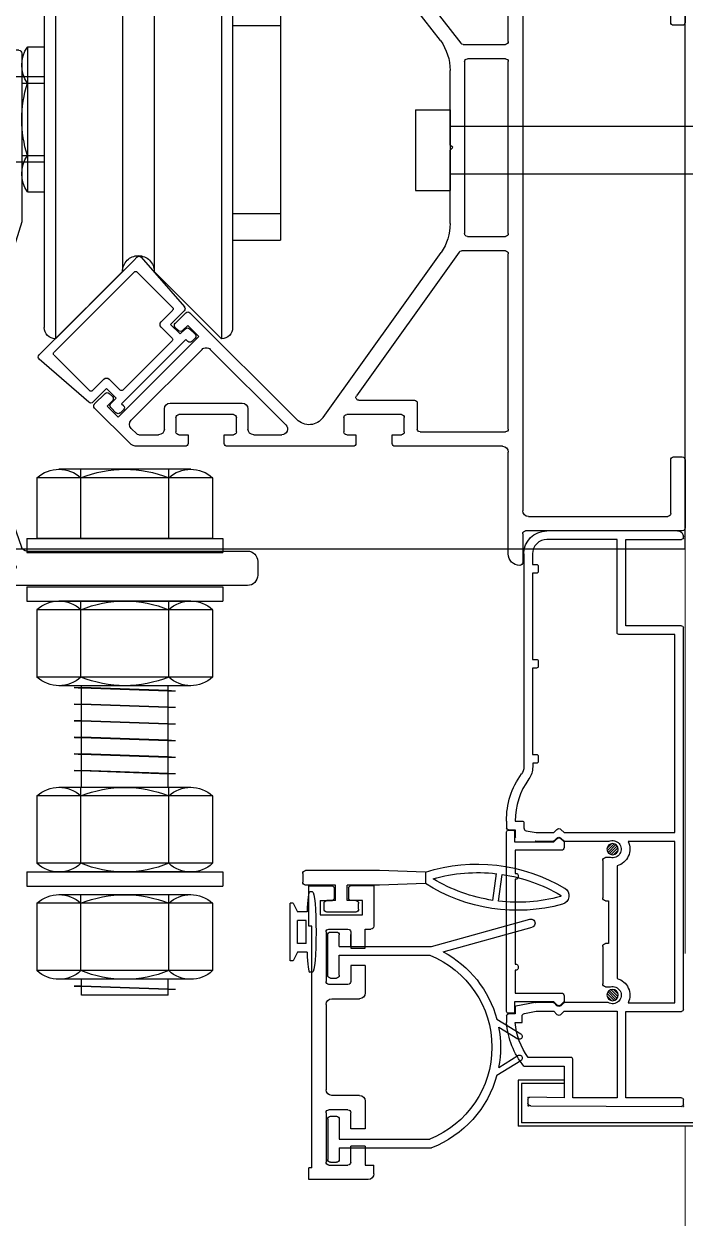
# Model space of a CAD drawing. Header units: millimetres. Extents: x 0 to 420000, y 0 to 297000.
# Drawn here: x 256047.7 to 256162.5, y 27434 to 27641.5 of the extents above; entities that cross this region are included whole.
import ezdxf

# ---------------------------------------------------------------- set-up
doc = ezdxf.new("R2010")
doc.units = ezdxf.units.MM
doc.layers.add('A-ELEV-LIN3', color=8, linetype='Continuous', lineweight=18)
doc.layers.add('A-WAXM-PANL', color=6, linetype='Continuous', lineweight=20)

# ---------------------------------------------------------------- blocks, each defined once
blk = doc.blocks.new('쫄대1')
at = {"color": 7}
for p, q in [((1931719.42, 129194.81), (1931719.42, 129194.31)), ((1931722.92, 129193.85), (1931722.92, 129192.21)), ((1931724.42, 129193.71), (1931728.42, 129193.71)), ((1931724.42, 129193.71), (1931724.42, 129192.21)), ((1931728.42, 129193.71), (1931728.42, 129192.21)), ((1931729.92, 129193.85), (1931729.92, 129192.21)), ((1931733.42, 129194.81), (1931733.42, 129194.31)), ((1931722.92, 129192.21), (1931721.42, 129191.41)), ((1931721.42, 129191.41), (1931721.42, 129190.91)), ((1931724.42, 129192.21), (1931728.42, 129192.21)), ((1931731.42, 129191.41), (1931729.92, 129192.21)), ((1931731.42, 129191.41), (1931731.42, 129190.91)), ((1931721.42, 129190.91), (1931731.42, 129190.91))]:
    blk.add_line(p, q, dxfattribs=at)
blk.add_ellipse((1931726.42, 129194.81), major_axis=(-7, 0), ratio=0.085714, start_param=3.141593, end_param=6.283185, dxfattribs=at)
at = {"color": 7, "extrusion": (0, 0, -1)}
for centre, major_axis, start_param, end_param in [((1931729.06, 129194.32), (9.64, 0.01), 2.261533, 3.134107), ((1931723.77, 129194.32), (-9.64, 0.01), 3.149078, 4.021652)]:
    blk.add_ellipse(centre, major_axis=major_axis, ratio=0.062704, start_param=start_param, end_param=end_param, dxfattribs=at)
blk = doc.blocks.new('rubber bk')
at = {"color": 8}
for p, q in [((1933006.7, 129233.36), (1933008.2, 129233.36)), ((1933008.2, 129231.86), (1933008.2, 129233.36)), ((1933049.2, 129231.86), (1933049.2, 129232.86)), ((1933056.7, 129233.36), (1933049.7, 129233.36)), ((1933056.7, 129233.36), (1933056.7, 129229.26)), ((1933005.7, 129232.36), (1933005.7, 129222.06)), ((1933011.5, 129231.86), (1933008.2, 129231.86)), ((1933011.5, 129231.86), (1933011.5, 129229.36)), ((1933014.5, 129231.86), (1933014.5, 129229.36)), ((1933019.3, 129231.86), (1933014.5, 129231.86)), ((1933020.3, 129230.86), (1933020.3, 129226.06)), ((1933037.1, 129226.06), (1933037.1, 129230.86)), ((1933042.9, 129231.86), (1933038.1, 129231.86)), ((1933042.9, 129231.86), (1933042.9, 129229.36)), ((1933045.9, 129229.36), (1933045.9, 129231.86)), ((1933045.9, 129231.86), (1933049.2, 129231.86)), ((1933051.7, 129224.06), (1933051.7, 129231.36)), ((1933051.7, 129231.36), (1933054.2, 129231.36)), ((1933054.2, 129231.36), (1933054.2, 129229.26)), ((1933008.2, 129225.56), (1933008.2, 129228.86)), ((1933008.7, 129229.36), (1933011.5, 129229.36)), ((1933014.5, 129229.36), (1933017.3, 129229.36)), ((1933017.8, 129228.86), (1933017.8, 129225.56)), ((1933039.6, 129228.86), (1933039.6, 129225.56)), ((1933042.9, 129229.36), (1933040.1, 129229.36)), ((1933048.7, 129229.36), (1933045.9, 129229.36)), ((1933046.25, 129229.36), (1933048.25, 129229.36)), ((1933049.2, 129225.56), (1933049.2, 129228.86)), ((1933056.4, 129228.96), (1933054.5, 129228.96)), ((1933056.4, 129226.46), (1933054.5, 129226.46)), ((1933017.3, 129225.06), (1933008.7, 129225.06)), ((1933036.1, 129225.06), (1933021.3, 129225.06)), ((1933048.7, 129225.06), (1933040.1, 129225.06)), ((1933054.2, 129224.06), (1933054.2, 129226.16)), ((1933056.7, 129222.06), (1933056.7, 129226.16)), ((1933007.7, 129222.56), (1933007.7, 129222.06)), ((1933007.7, 129222.56), (1933049.7, 129222.56)), ((1933049.7, 129222.56), (1933049.7, 129222.06)), ((1933054.2, 129224.06), (1933051.7, 129224.06)), ((1933005.7, 129222.06), (1933007.7, 129222.06)), ((1933049.7, 129222.06), (1933056.7, 129222.06))]:
    blk.add_line(p, q, dxfattribs=at)
for centre, radius, start, end in [((1933006.7, 129232.36), 1, 90, 180), ((1933049.7, 129232.86), 0.5, 90, 180), ((1933019.3, 129230.86), 1, 0, 90), ((1933038.1, 129230.86), 1, 90, 180), ((1933008.7, 129228.86), 0.5, 90, 180), ((1933017.3, 129228.86), 0.5, 0, 90), ((1933040.1, 129228.86), 0.5, 90, 180), ((1933048.7, 129228.86), 0.5, 0, 90), ((1933054.5, 129229.26), 0.3, 180, 270), ((1933056.4, 129229.26), 0.3, 270, 0), ((1933054.5, 129226.16), 0.3, 90, 180), ((1933056.4, 129226.16), 0.3, 0, 90), ((1933008.7, 129225.56), 0.5, 180, 270), ((1933017.3, 129225.56), 0.5, 270, 0), ((1933021.3, 129226.06), 1, 180, 270), ((1933036.1, 129226.06), 1, 270, 0), ((1933040.1, 129225.56), 0.5, 180, 270), ((1933048.7, 129225.56), 0.5, 270, 0)]:
    blk.add_arc(centre, radius, start, end, dxfattribs=at)
blk = doc.blocks.new('side rubber')
at = {"color": 8}
for p, q in [((1933119.27, 129317.92), (1933123.92, 129318.54)), ((1933119.4, 129316.93), (1933124.05, 129317.55)), ((1933122.32, 129305.21), (1933122.07, 129297.21)), ((1933124.32, 129305.21), (1933122.32, 129305.21)), ((1933124.32, 129305.21), (1933124.57, 129297.21)), ((1933122.07, 129297.21), (1933122.07, 129291.61)), ((1933124.57, 129297.21), (1933124.57, 129284.41)), ((1933122.07, 129296.26), (1933122.07, 129292.16)), ((1933117.37, 129293.11), (1933117.37, 129288.11)), ((1933117.87, 129293.61), (1933118.87, 129293.61)), ((1933119.37, 129293.11), (1933119.37, 129291.61)), ((1933119.37, 129291.61), (1933122.07, 129291.61)), ((1933119.37, 129289.61), (1933119.37, 129288.11)), ((1933119.37, 129289.61), (1933122.07, 129289.61)), ((1933122.07, 129289.61), (1933122.07, 129284.41)), ((1933122.07, 129284.96), (1933122.07, 129289.06)), ((1933117.87, 129287.61), (1933118.87, 129287.61)), ((1933124.07, 129283.91), (1933122.57, 129283.91))]:
    blk.add_line(p, q, dxfattribs=at)
for centre, radius, start, end in [((1933120.21, 129328.61), 1.54, 30.4539, 164.775), ((1933147.46, 129321.19), 29.78, 164.775, 212.4292), ((1933147.46, 129321.19), 28.38, 164.775, 186.6051), ((1933120.21, 129328.61), 0.135, 30.4539, 164.775), ((1933095.85, 129314.29), 28.38, 8.6238, 30.4539), ((1933095.9, 129314.18), 29.8, 342.5101, 30.683), ((1933147.46, 129321.19), 28.38, 188.6238, 211.0933), ((1933095.85, 129314.29), 28.38, 344.1356, 6.6051), ((1933117.87, 129293.11), 0.5, 90, 180), ((1933118.87, 129293.11), 0.5, 0, 90), ((1933117.87, 129288.11), 0.5, 180, 270), ((1933118.87, 129288.11), 0.5, 270, 0), ((1933122.57, 129284.41), 0.5, 180, 270), ((1933124.07, 129284.41), 0.5, 270, 0)]:
    blk.add_arc(centre, radius, start, end, dxfattribs=at)
blk = doc.blocks.new('inner rubber')
at = {"color": 8}
for p, q in [((1933125.98, 129310.31), (1933130.26, 129325.73)), ((1933126.91, 129308.26), (1933131.65, 129325.35)), ((1933104.54, 129319.62), (1933107.1, 129323.81)), ((1933105.91, 129319.94), (1933107.96, 129323.28)), ((1933112.91, 129319.94), (1933110.86, 129323.28)), ((1933114.27, 129319.62), (1933111.71, 129323.81)), ((1933091.91, 129292.26), (1933091.91, 129308.26)), ((1933093.41, 129292.26), (1933093.41, 129307.98)), ((1933125.41, 129292.26), (1933125.41, 129307.98)), ((1933126.91, 129292.26), (1933126.91, 129308.26)), ((1933089.41, 129290.76), (1933089.41, 129291.76)), ((1933091.91, 129292.26), (1933089.91, 129292.26)), ((1933096.91, 129292.26), (1933093.41, 129292.26)), ((1933097.41, 129290.76), (1933097.41, 129291.76)), ((1933121.41, 129290.76), (1933121.41, 129291.76)), ((1933121.91, 129292.26), (1933125.41, 129292.26)), ((1933126.91, 129292.26), (1933128.91, 129292.26)), ((1933129.41, 129290.76), (1933129.41, 129291.76)), ((1933096.91, 129290.26), (1933089.91, 129290.26)), ((1933121.91, 129290.26), (1933128.91, 129290.26))]:
    blk.add_line(p, q, dxfattribs=at)
for centre, radius, start, end in [((1933130.96, 129325.54), 0.723, 344.4748, 164.4759), ((1933107.53, 129323.54), 0.5, 328.552, 148.5535), ((1933111.29, 129323.54), 0.5, 31.4465, 211.448), ((1933109.41, 129301.5), 18.76, 79.2477, 100.7523), ((1933109.41, 129301.5), 18.76, 105.0232, 158.878), ((1933109.41, 129301.5), 17.26, 22.0317, 157.9683), ((1933109.41, 129301.5), 18.76, 27.9822, 74.9768), ((1933089.91, 129291.76), 0.5, 90, 180), ((1933089.91, 129290.76), 0.5, 180, 270), ((1933096.91, 129291.76), 0.5, 0, 90), ((1933096.91, 129290.76), 0.5, 270, 0), ((1933121.91, 129291.76), 0.5, 90, 180), ((1933121.91, 129290.76), 0.5, 180, 270), ((1933128.91, 129291.76), 0.5, 0, 90), ((1933128.91, 129290.76), 0.5, 270, 0)]:
    blk.add_arc(centre, radius, start, end, dxfattribs=at)
blk = doc.blocks.new('주행레일2')
at = {"color": 8}
for p, q in [((1944024.06, 140644.05), (1944024.06, 140632.4)), ((1944045.02, 140644.55), (1944024.56, 140644.55)), ((1944045.52, 140642.55), (1944045.52, 140644.05)), ((1944051.82, 140644.05), (1944051.82, 140642.55)), ((1944087.56, 140644.55), (1944052.32, 140644.55)), ((1944088.06, 140642.55), (1944088.06, 140644.05)), ((1944094.36, 140644.05), (1944094.36, 140642.55)), ((1944097.46, 140644.55), (1944094.86, 140644.55)), ((1944026.56, 140615.33), (1944026.56, 140641.55)), ((1944027.06, 140642.05), (1944040.42, 140642.05)), ((1944040.92, 140641.55), (1944040.92, 140637.05)), ((1944043.42, 140639.55), (1944043.42, 140642.05)), ((1944043.92, 140642.55), (1944045.52, 140642.55)), ((1944051.82, 140642.55), (1944053.42, 140642.55)), ((1944053.92, 140642.05), (1944053.92, 140639.55)), ((1944057.87, 140640.9), (1944057.87, 140642.05)), ((1944057.87, 140642.05), (1944067.21, 140642.05)), ((1944067.21, 140642.05), (1944067.21, 140640.9)), ((1944068.66, 140639.1), (1944070.74, 140641.85)), ((1944070.89, 140642.05), (1944070.86, 140642.02)), ((1944070.92, 140642.05), (1944070.89, 140642.05)), ((1944071.14, 140642.05), (1944082.96, 140642.05)), ((1944085.96, 140639.55), (1944085.96, 140642.05)), ((1944086.46, 140642.55), (1944088.06, 140642.55)), ((1944094.36, 140642.55), (1944095.96, 140642.55)), ((1944096.46, 140642.05), (1944096.46, 140639.55)), ((1944098.46, 140638.15), (1944098.46, 140643.55)), ((1944058.04, 140640.9), (1944057.87, 140640.9)), ((1944059.04, 140639.9), (1944058.04, 140640.9)), ((1944058.04, 140638.9), (1944059.04, 140639.9)), ((1944067.04, 140640.9), (1944066.04, 140639.9)), ((1944066.04, 140639.9), (1944067.04, 140638.9)), ((1944067.21, 140640.9), (1944067.04, 140640.9)), ((1944083.96, 140641.05), (1944083.96, 140638.15)), ((1944038.33, 140615.51), (1944056.44, 140638.9)), ((1944053.42, 140639.05), (1944043.92, 140639.05)), ((1944056.44, 140638.9), (1944058.04, 140638.9)), ((1944067.04, 140638.9), (1944068.26, 140638.9)), ((1944095.96, 140639.05), (1944086.46, 140639.05)), ((1944050.84, 140635.75), (1944034.79, 140615.02)), ((1944041.42, 140636.55), (1944050.44, 140636.55)), ((1944084.87, 140637.16), (1944091.21, 140636.55)), ((1944091.21, 140636.55), (1944097.56, 140637.16)), ((1943995.86, 140631.4), (1943995.86, 140618.65)), ((1944023.56, 140631.9), (1943996.36, 140631.9)), ((1943998.86, 140629.4), (1944023.56, 140629.4)), ((1943998.36, 140618.65), (1943998.36, 140628.9)), ((1944024.06, 140628.9), (1944024.06, 140533.8)), ((1943996.36, 140618.15), (1943997.86, 140618.15)), ((1944034.4, 140614.83), (1944027.06, 140614.83)), ((1944026.56, 140581.95), (1944026.56, 140611.83)), ((1944027.06, 140612.33), (1944033.66, 140612.33)), ((1944034.16, 140611.83), (1944034.16, 140581.95)), ((1944036.66, 140597.34), (1944036.66, 140610.28)), ((1944036.21, 140596.89), (1944036.66, 140597.34)), ((1944036.66, 140596.44), (1944036.21, 140596.89)), ((1944036.66, 140583.7), (1944036.66, 140596.44)), ((1944033.66, 140581.45), (1944027.06, 140581.45)), ((1944026.56, 140548), (1944026.56, 140578.45)), ((1944027.06, 140578.95), (1944034.66, 140578.95)), ((1944035.07, 140578.74), (1944052.93, 140553.79)), ((1944058.71, 140550), (1944038.2, 140578.67)), ((1944081.85, 140568.2), (1944063.27, 140549.63)), ((1944084.39, 140566.36), (1944082.55, 140568.2)), ((1944080.29, 140564.1), (1944082.2, 140566.01)), ((1944082.2, 140566.01), (1944083.12, 140565.09)), ((1944083.83, 140565.09), (1944084.39, 140565.65)), ((1944094.31, 140550.08), (1944080.29, 140564.1)), ((1944065.18, 140548.71), (1944078.31, 140561.84)), ((1944079.73, 140561.84), (1944092.04, 140549.52)), ((1944042.37, 140552.5), (1944042.37, 140548)), ((1944052.52, 140553), (1944042.87, 140553)), ((1944085.27, 140552.5), (1944072.77, 140552.5)), ((1944095.86, 140554.19), (1944095.3, 140553.62)), ((1944095.3, 140552.91), (1944096.22, 140551.99)), ((1944098.41, 140552.35), (1944096.57, 140554.19)), ((1944045.12, 140550.5), (1944054.62, 140550.5)), ((1944071.77, 140551.5), (1944071.77, 140548)), ((1944074.27, 140550.5), (1944083.77, 140550.5)), ((1944086.27, 140548), (1944086.27, 140551.5)), ((1944092.29, 140545.53), (1944098.41, 140551.64)), ((1944096.22, 140551.99), (1944094.31, 140550.08)), ((1944044.62, 140547.5), (1944044.62, 140550)), ((1944055.12, 140550), (1944055.12, 140547.5)), ((1944073.77, 140547.5), (1944073.77, 140550)), ((1944084.27, 140550), (1944084.27, 140547.5)), ((1944041.87, 140547.5), (1944027.06, 140547.5)), ((1944046.72, 140547), (1944045.12, 140547)), ((1944046.72, 140545.5), (1944046.72, 140547)), ((1944054.62, 140547), (1944053.02, 140547)), ((1944053.02, 140547), (1944053.02, 140545.5)), ((1944070.77, 140547), (1944065.89, 140547)), ((1944075.87, 140547), (1944074.27, 140547)), ((1944075.87, 140545.5), (1944075.87, 140547)), ((1944083.77, 140547), (1944082.17, 140547)), ((1944082.17, 140547), (1944082.17, 140545.5)), ((1944090.73, 140547), (1944087.27, 140547)), ((1944092.04, 140548.1), (1944091.08, 140547.14)), ((1944027.56, 140545), (1944046.22, 140545)), ((1944053.52, 140545), (1944075.37, 140545)), ((1944082.67, 140545), (1944091.02, 140545)), ((1943995.86, 140542.65), (1943995.86, 140530.8)), ((1943997.86, 140543.15), (1943996.36, 140543.15)), ((1943998.36, 140533.3), (1943998.36, 140542.65)), ((1944026.56, 140526.3), (1944026.56, 140544)), ((1944023.06, 140532.8), (1943998.86, 140532.8)), ((1943996.36, 140530.3), (1944023.56, 140530.3)), ((1944024.06, 140529.8), (1944024.06, 140524.8))]:
    blk.add_line(p, q, dxfattribs=at)
for centre, radius, start, end in [((1944024.56, 140644.05), 0.5, 90, 180), ((1944045.02, 140644.05), 0.5, 0, 90), ((1944052.32, 140644.05), 0.5, 90, 180), ((1944087.56, 140644.05), 0.5, 0, 90), ((1944094.86, 140644.05), 0.5, 90, 180), ((1944097.46, 140643.55), 1, 0, 90), ((1944027.06, 140641.55), 0.5, 90, 180), ((1944040.42, 140641.55), 0.5, 0, 90), ((1944043.92, 140642.05), 0.5, 90, 180), ((1944053.42, 140642.05), 0.5, 0, 90), ((1944071.14, 140641.55), 0.5, 90, 142.9575), ((1944082.96, 140641.05), 1, 0, 90), ((1944086.46, 140642.05), 0.5, 90, 180), ((1944095.96, 140642.05), 0.5, 0, 90), ((1944043.92, 140639.55), 0.5, 180, 270), ((1944053.42, 140639.55), 0.5, 270, 0), ((1944086.46, 140639.55), 0.5, 180, 270), ((1944095.96, 140639.55), 0.5, 270, 0), ((1944068.26, 140639.4), 0.5, 270, 322.9575), ((1944084.96, 140638.15), 1, 180, 264.5597), ((1944097.46, 140638.15), 1, 275.4403, 360), ((1944041.42, 140637.05), 0.5, 180, 270), ((1944050.44, 140636.05), 0.5, 322.2543, 90), ((1943996.36, 140631.4), 0.5, 90, 180), ((1944023.56, 140632.4), 0.5, 270, 0), ((1943998.86, 140628.9), 0.5, 90, 180), ((1944023.56, 140628.9), 0.5, 0, 90), ((1943996.36, 140618.65), 0.5, 180, 270), ((1943997.86, 140618.65), 0.5, 270, 0), ((1944027.06, 140615.33), 0.5, 180, 270), ((1944034.4, 140615.33), 0.5, 270, 322.2543), ((1944045.66, 140610.28), 9, 144.5197, 180), ((1944027.06, 140611.83), 0.5, 90, 180), ((1944033.66, 140611.83), 0.5, 0, 90), ((1944045.66, 140583.7), 9, 180, 214.0012), ((1944027.06, 140581.95), 0.5, 180, 270), ((1944033.66, 140581.95), 0.5, 270, 0), ((1944027.06, 140578.45), 0.5, 90, 180), ((1944034.66, 140578.45), 0.5, 35.5876, 90), ((1944082.2, 140567.85), 0.5, 45, 135.0005), ((1944083.47, 140565.44), 0.5, 225, 315), ((1944084.04, 140566.01), 0.5, 315, 45), ((1944079.02, 140561.13), 1, 45, 135.0005), ((1944042.87, 140552.5), 0.5, 90, 180), ((1944052.52, 140553.5), 0.5, 270, 35.5876), ((1944072.77, 140551.5), 1, 90, 180), ((1944085.27, 140551.5), 1, 0, 90), ((1944095.65, 140553.27), 0.5, 135, 225), ((1944096.22, 140553.83), 0.5, 45, 135), ((1944098.05, 140551.99), 0.5, 315, 45), ((1944045.12, 140550), 0.5, 90, 180), ((1944054.62, 140550), 0.5, 0, 90), ((1944074.27, 140550), 0.5, 90, 180), ((1944083.77, 140550), 0.5, 0, 90), ((1944061.15, 140551.75), 3, 215.5876, 315.0005), ((1944065.89, 140548), 1, 135.0005, 270), ((1944091.34, 140548.81), 1, 315, 45), ((1944027.06, 140548), 0.5, 180, 270), ((1944041.87, 140548), 0.5, 270, 0), ((1944045.12, 140547.5), 0.5, 180, 270), ((1944054.62, 140547.5), 0.5, 270, 0), ((1944070.77, 140548), 1, 270, 0), ((1944074.27, 140547.5), 0.5, 180, 270), ((1944083.77, 140547.5), 0.5, 270, 0), ((1944087.27, 140548), 1, 180, 270), ((1944090.73, 140547.5), 0.5, 270, 315), ((1944027.56, 140544), 1, 90, 180), ((1944046.22, 140545.5), 0.5, 270, 0), ((1944053.52, 140545.5), 0.5, 180, 270), ((1944075.37, 140545.5), 0.5, 270, 0), ((1944082.67, 140545.5), 0.5, 180, 270), ((1944091.02, 140546.8), 1.8, 270, 315), ((1943996.36, 140542.65), 0.5, 90, 180), ((1943997.86, 140542.65), 0.5, 0, 90), ((1944023.06, 140533.8), 1, 270, 0), ((1943998.86, 140533.3), 0.5, 180, 270), ((1943996.36, 140530.8), 0.5, 180, 270), ((1944023.56, 140529.8), 0.5, 0, 90), ((1944024.56, 140526.3), 2, 270, 0), ((1944024.56, 140524.8), 0.5, 180, 270)]:
    blk.add_arc(centre, radius, start, end, dxfattribs=at)
blk = doc.blocks.new('스크류볼트')
at = {"color": 8}
for p, q in [((1934346.89, 124704.52), (1934346.89, 124690.52)), ((1934352.89, 124704.52), (1934346.89, 124704.52)), ((1934352.89, 124704.52), (1934352.89, 124690.52)), ((1934191.59, 124701.67), (1934346.89, 124701.67)), ((1934191.59, 124693.37), (1934346.89, 124693.37)), ((1934352.89, 124690.52), (1934346.89, 124690.52))]:
    blk.add_line(p, q, dxfattribs=at)
blk = doc.blocks.new('압착가이드')
at = {"color": 8}
for p, q in [((1934393.1, 124678.29), (1934385.6, 124669.66)), ((1934394.39, 124677.75), (1934393.83, 124678.31)), ((1934410.81, 124661.33), (1934394.39, 124677.75)), ((1934393.79, 124675.73), (1934387.63, 124669.56)), ((1934408.23, 124661.79), (1934394.29, 124675.73)), ((1934385.63, 124668.98), (1934387.98, 124666.63)), ((1934387.63, 124669.07), (1934389.63, 124667.07)), ((1934384.68, 124665.88), (1934383.74, 124664.93)), ((1934386.31, 124664.96), (1934385.39, 124665.88)), ((1934387.98, 124666.63), (1934386.31, 124664.96)), ((1934389.63, 124666.15), (1934387.72, 124664.25)), ((1934383.74, 124664.22), (1934384.3, 124663.66)), ((1934385.01, 124663.66), (1934385.36, 124664)), ((1934385.36, 124664), (1934396.51, 124652.85)), ((1934387.72, 124663.76), (1934396.26, 124655.22)), ((1934402.07, 124655.13), (1934408.23, 124661.29)), ((1934402.17, 124653.1), (1934410.79, 124660.6)), ((1934396.75, 124655.22), (1934398.66, 124657.12)), ((1934399.57, 124657.12), (1934401.57, 124655.13)), ((1934397.46, 124653.81), (1934399.11, 124655.46)), ((1934399.11, 124655.46), (1934401.47, 124653.11)), ((1934396.51, 124652.85), (1934396.16, 124652.51)), ((1934398.38, 124652.89), (1934397.46, 124653.81)), ((1934396.16, 124651.8), (1934396.72, 124651.23)), ((1934397.43, 124651.23), (1934398.38, 124652.18))]:
    blk.add_line(p, q, dxfattribs=at)
for centre, radius, start, end in [((1934393.48, 124677.96), 0.5, 45, 139.0139), ((1934394.04, 124675.48), 0.35, 45, 135), ((1934385.98, 124669.33), 0.5, 139.0139, 225), ((1934387.88, 124669.32), 0.35, 135, 225), ((1934385.04, 124665.52), 0.5, 45, 135), ((1934389.17, 124666.61), 0.65, 315, 45), ((1934384.09, 124664.58), 0.5, 135, 225), ((1934384.66, 124664.01), 0.5, 225, 315), ((1934387.97, 124664), 0.35, 135, 225), ((1934407.99, 124661.54), 0.35, 315, 45), ((1934410.46, 124660.97), 0.5, 310.9861, 45.007), ((1934399.11, 124656.66), 0.65, 45, 135), ((1934396.51, 124655.47), 0.35, 225, 315), ((1934401.82, 124655.37), 0.35, 225, 315), ((1934398.03, 124652.53), 0.5, 315, 45), ((1934401.82, 124653.46), 0.5, 225, 313.7704), ((1934396.51, 124652.15), 0.5, 135, 225), ((1934397.08, 124651.59), 0.5, 225, 315)]:
    blk.add_arc(centre, radius, start, end, dxfattribs=at)
blk = doc.blocks.new('상부로라대측면')
at = {"color": 8}
for p, q in [((1934053.13, 124733.65), (1934053.13, 124661.31)), ((1934055.05, 124735.58), (1934055.05, 124659.38)), ((1934066.73, 124723.91), (1934055.05, 124735.58)), ((1934072.23, 124723.91), (1934083.9, 124735.58)), ((1934083.9, 124735.58), (1934083.9, 124659.38)), ((1934085.83, 124733.65), (1934085.83, 124661.31)), ((1934066.73, 124723.91), (1934066.73, 124671.06)), ((1934072.23, 124723.91), (1934072.23, 124671.06)), ((1934044.83, 124718.48), (1934044.83, 124676.48)), ((1934053.13, 124718.48), (1934044.83, 124718.48)), ((1934053.13, 124713.83), (1934044.83, 124713.83)), ((1934088.73, 124710.07), (1934085.83, 124710.07)), ((1934088.73, 124710.07), (1934088.73, 124684.89)), ((1934094.23, 124697.48), (1934095.73, 124709.28)), ((1934095.73, 124709.28), (1934098.73, 124709.28)), ((1934097.23, 124697.48), (1934098.73, 124709.28)), ((1934098.73, 124709.28), (1934098.73, 124697.48)), ((1934099.73, 124710.07), (1934099.73, 124684.89)), ((1934108.18, 124710.07), (1934099.73, 124710.07)), ((1934108.18, 124710.07), (1934108.18, 124684.89)), ((1934089.73, 124706.92), (1934089.73, 124688.04)), ((1934089.73, 124706.92), (1934089.73, 124688.04)), ((1934098.73, 124706.92), (1934098.73, 124688.04)), ((1934109.18, 124706.92), (1934109.18, 124688.04)), ((1934085.83, 124704.88), (1934107.83, 124704.88)), ((1934089.73, 124704.88), (1934095.73, 124704.88)), ((1934107.83, 124690.08), (1934107.83, 124704.88)), ((1934089.73, 124703.77), (1934085.83, 124703.77)), ((1934109.18, 124703.77), (1934098.73, 124703.77)), ((1934100.23, 124697.48), (1934094.23, 124697.48)), ((1934097.23, 124697.48), (1934095.73, 124685.68)), ((1934100.23, 124697.48), (1934098.73, 124685.68)), ((1934089.73, 124691.19), (1934085.83, 124691.19)), ((1934085.83, 124690.08), (1934107.83, 124690.08)), ((1934089.73, 124690.08), (1934095.73, 124690.08)), ((1934109.18, 124691.19), (1934098.73, 124691.19)), ((1934088.73, 124684.89), (1934085.83, 124684.89)), ((1934095.73, 124685.68), (1934098.73, 124685.68)), ((1934108.18, 124684.89), (1934099.73, 124684.89)), ((1934053.13, 124681.13), (1934044.83, 124681.13)), ((1934053.13, 124676.48), (1934044.83, 124676.48)), ((1934066.73, 124671.06), (1934055.05, 124659.38)), ((1934072.23, 124671.06), (1934083.9, 124659.38))]:
    blk.add_line(p, q, dxfattribs=at)
for centre, radius, start, end in [((1934055.05, 124733.65), 1.93, 90, 180), ((1934083.9, 124733.65), 1.93, 360, 90), ((1934069.48, 124723.91), 2.75, 179.9993, 270), ((1934069.48, 124723.91), 2.75, 270, 0.0007), ((1934084.28, 124706.92), 5.45, 324.7387, 35.2613), ((1934104.18, 124706.92), 5.45, 144.7387, 215.2613), ((1934103.73, 124706.92), 5.45, 324.7387, 35.2613), ((1934069.43, 124697.48), 20.3, 341.942, 18.058), ((1934119.03, 124697.48), 20.3, 161.942, 198.058), ((1934088.88, 124697.48), 20.3, 341.942, 18.058), ((1934084.28, 124688.04), 5.45, 324.7387, 35.2613), ((1934104.18, 124688.04), 5.45, 144.7387, 215.2613), ((1934103.73, 124688.04), 5.45, 324.7387, 35.2613), ((1934069.48, 124671.06), 2.75, 90, 180.0007), ((1934069.48, 124671.06), 2.75, 359.9993, 90), ((1934055.05, 124661.31), 1.93, 180, 270), ((1934083.9, 124661.31), 1.93, 270, 0)]:
    blk.add_arc(centre, radius, start, end, dxfattribs=at)
blk = doc.blocks.new('고정볼트')
at = {"color": 8}
for p, q in [((1934022.48, 124738.28), (1934045.35, 124738.28)), ((1934026.29, 124726.28), (1934026.29, 124738.28)), ((1934041.54, 124726.28), (1934041.54, 124738.28)), ((1934018.66, 124726.28), (1934018.66, 124736.78)), ((1934018.66, 124736.78), (1934049.16, 124736.78)), ((1934049.16, 124726.28), (1934049.16, 124736.78)), ((1934050.91, 124726.28), (1934016.91, 124726.28)), ((1934016.91, 124726.28), (1934016.91, 124723.83)), ((1934018.66, 124726.28), (1934049.16, 124726.28)), ((1934050.91, 124726.28), (1934050.91, 124723.83)), ((1934050.91, 124723.83), (1934016.91, 124723.83)), ((1934050.91, 124717.83), (1934016.91, 124717.83)), ((1934016.91, 124717.83), (1934016.91, 124715.38)), ((1934050.91, 124717.83), (1934050.91, 124715.38)), ((1934050.91, 124715.38), (1934016.91, 124715.38)), ((1934022.48, 124715.38), (1934045.35, 124715.38)), ((1934026.29, 124702.18), (1934026.29, 124715.38)), ((1934041.54, 124702.18), (1934041.54, 124715.38)), ((1934018.66, 124702.18), (1934018.66, 124713.88)), ((1934018.66, 124713.88), (1934049.16, 124713.88)), ((1934049.16, 124702.18), (1934049.16, 124713.88)), ((1934018.66, 124702.18), (1934049.16, 124702.18)), ((1934022.48, 124700.68), (1934045.35, 124700.68)), ((1934026.41, 124683.01), (1934026.41, 124700.68)), ((1934041.41, 124683.01), (1934041.41, 124700.68)), ((1934025.11, 124699.75), (1934026.41, 124699.79)), ((1934025.11, 124699.75), (1934026.41, 124699.74)), ((1934025.17, 124699.75), (1934026.41, 124699.83)), ((1934026.41, 124699.83), (1934041.41, 124700.36)), ((1934026.41, 124699.79), (1934041.41, 124700.31)), ((1934026.41, 124699.74), (1934041.41, 124700.26)), ((1934042.71, 124700.35), (1934041.41, 124700.36)), ((1934041.41, 124700.31), (1934042.71, 124700.35)), ((1934042.66, 124700.35), (1934041.41, 124700.26)), ((1934025.11, 124696.86), (1934026.41, 124696.9)), ((1934025.11, 124696.86), (1934026.41, 124696.86)), ((1934025.17, 124696.87), (1934026.41, 124696.95)), ((1934026.41, 124696.95), (1934041.41, 124697.48)), ((1934026.41, 124696.9), (1934041.41, 124697.43)), ((1934026.41, 124696.86), (1934041.41, 124697.38)), ((1934042.71, 124697.47), (1934041.41, 124697.48)), ((1934041.41, 124697.43), (1934042.71, 124697.47)), ((1934042.66, 124697.47), (1934041.41, 124697.38)), ((1934026.41, 124694.07), (1934041.41, 124694.59)), ((1934026.41, 124694.02), (1934041.41, 124694.55)), ((1934026.41, 124693.98), (1934041.41, 124694.5)), ((1934041.41, 124694.55), (1934042.71, 124694.59)), ((1934042.71, 124694.59), (1934041.41, 124694.59)), ((1934042.66, 124694.58), (1934041.41, 124694.5)), ((1934025.11, 124693.98), (1934026.41, 124694.02)), ((1934025.11, 124693.98), (1934026.41, 124693.98)), ((1934025.17, 124693.99), (1934026.41, 124694.07)), ((1934025.11, 124691.1), (1934026.41, 124691.14)), ((1934025.11, 124691.1), (1934026.41, 124691.09)), ((1934025.17, 124691.1), (1934026.41, 124691.19)), ((1934026.41, 124691.19), (1934041.41, 124691.71)), ((1934026.41, 124691.14), (1934041.41, 124691.67)), ((1934026.41, 124691.09), (1934041.41, 124691.62)), ((1934041.41, 124691.67), (1934042.71, 124691.71)), ((1934042.71, 124691.71), (1934041.41, 124691.71)), ((1934042.66, 124691.7), (1934041.41, 124691.62)), ((1934025.11, 124688.22), (1934026.41, 124688.26)), ((1934025.11, 124688.22), (1934026.41, 124688.21)), ((1934025.17, 124688.22), (1934026.41, 124688.31)), ((1934026.41, 124688.31), (1934041.41, 124688.83)), ((1934026.41, 124688.26), (1934041.41, 124688.78)), ((1934026.41, 124688.21), (1934041.41, 124688.74)), ((1934042.71, 124688.82), (1934041.41, 124688.83)), ((1934041.41, 124688.78), (1934042.71, 124688.82)), ((1934042.66, 124688.82), (1934041.41, 124688.74)), ((1934026.41, 124685.42), (1934041.41, 124685.95)), ((1934042.71, 124685.94), (1934041.41, 124685.95)), ((1934041.41, 124685.9), (1934042.71, 124685.94)), ((1934042.66, 124685.94), (1934041.41, 124685.86)), ((1934025.11, 124685.34), (1934026.41, 124685.38)), ((1934025.11, 124685.34), (1934026.41, 124685.33)), ((1934025.17, 124685.34), (1934026.41, 124685.42)), ((1934026.41, 124685.38), (1934041.41, 124685.9)), ((1934026.41, 124685.33), (1934041.41, 124685.86)), ((1934022.48, 124683.01), (1934045.35, 124683.01)), ((1934026.29, 124669.81), (1934026.29, 124683.01)), ((1934041.54, 124669.81), (1934041.54, 124683.01)), ((1934018.66, 124669.81), (1934018.66, 124681.51)), ((1934018.66, 124681.51), (1934049.16, 124681.51)), ((1934049.16, 124669.81), (1934049.16, 124681.51)), ((1934018.66, 124669.81), (1934049.16, 124669.81)), ((1934050.91, 124668.31), (1934016.91, 124668.31)), ((1934016.91, 124668.31), (1934016.91, 124665.86)), ((1934022.48, 124668.31), (1934045.35, 124668.31)), ((1934050.91, 124668.31), (1934050.91, 124665.86)), ((1934050.91, 124665.86), (1934016.91, 124665.86)), ((1934022.48, 124664.36), (1934045.35, 124664.36)), ((1934026.29, 124651.16), (1934026.29, 124664.36)), ((1934041.54, 124651.16), (1934041.54, 124664.36)), ((1934018.66, 124651.16), (1934018.66, 124662.86)), ((1934018.66, 124662.86), (1934049.16, 124662.86)), ((1934049.16, 124651.16), (1934049.16, 124662.86)), ((1934018.66, 124651.16), (1934049.16, 124651.16)), ((1934022.48, 124649.66), (1934045.35, 124649.66)), ((1934026.41, 124646.88), (1934026.41, 124649.66)), ((1934041.41, 124646.88), (1934041.41, 124649.66)), ((1934025.11, 124647.88), (1934026.41, 124647.92)), ((1934025.11, 124647.88), (1934026.41, 124647.87)), ((1934025.17, 124647.88), (1934026.41, 124647.96)), ((1934026.41, 124647.96), (1934041.41, 124648.49)), ((1934026.41, 124647.92), (1934041.41, 124648.44)), ((1934026.41, 124647.87), (1934041.41, 124648.4)), ((1934026.41, 124646.88), (1934041.41, 124646.88)), ((1934042.71, 124648.48), (1934041.41, 124648.49)), ((1934041.41, 124648.44), (1934042.71, 124648.48)), ((1934042.66, 124648.48), (1934041.41, 124648.4))]:
    blk.add_line(p, q, dxfattribs=at)
for centre, radius, start, end in [((1934022.48, 124732.69), 5.6, 47.0464, 132.9536), ((1934033.91, 124718.15), 20.13, 67.7416, 112.2584), ((1934045.35, 124732.69), 5.6, 47.0464, 132.9536), ((1934022.48, 124709.79), 5.6, 47.0464, 132.9536), ((1934033.91, 124695.25), 20.13, 67.7416, 112.2584), ((1934045.35, 124709.79), 5.6, 47.0464, 132.9536), ((1934022.48, 124706.28), 5.6, 227.0464, 312.9536), ((1934033.91, 124720.81), 20.13, 247.7416, 292.2584), ((1934045.35, 124706.28), 5.6, 227.0464, 312.9536), ((1934022.48, 124677.42), 5.6, 47.0464, 132.9536), ((1934033.91, 124662.88), 20.13, 67.7416, 112.2584), ((1934045.35, 124677.42), 5.6, 47.0464, 132.9536), ((1934022.48, 124673.91), 5.6, 227.0464, 312.9536), ((1934033.91, 124688.45), 20.13, 247.7416, 292.2584), ((1934045.35, 124673.91), 5.6, 227.0464, 312.9536), ((1934022.48, 124658.77), 5.6, 47.0464, 132.9536), ((1934033.91, 124644.23), 20.13, 67.7416, 112.2584), ((1934045.35, 124658.77), 5.6, 47.0464, 132.9536), ((1934022.48, 124655.26), 5.6, 227.0464, 312.9536), ((1934033.91, 124669.8), 20.13, 247.7416, 292.2584), ((1934045.35, 124655.26), 5.6, 227.0464, 312.9536)]:
    blk.add_arc(centre, radius, start, end, dxfattribs=at)
blk = doc.blocks.new('주레일1')
at = {"color": 8}
for p, q in [((1944110.79, 140613.28), (1944110.79, 140583.93)), ((1944111.29, 140613.71), (1944116.29, 140613.71)), ((1944116.79, 140602.21), (1944116.79, 140613.21)), ((1944116.29, 140601.71), (1944116.79, 140602.21)), ((1944116.79, 140601.2), (1944116.29, 140601.71)), ((1944116.79, 140589.91), (1944116.79, 140601.71)), ((1944116.79, 140583.93), (1944116.79, 140601.2)), ((1944110.79, 140583.93), (1944117.8, 140561.48)), ((1944127.8, 140561.97), (1944116.85, 140583.7)), ((1944117.85, 140561.18), (1944117.85, 140547.57)), ((1944127.85, 140557.81), (1944127.85, 140561.76)), ((1944123.85, 140548.31), (1944123.85, 140560.31)), ((1944123.85, 140560.31), (1944125.85, 140560.31)), ((1944125.85, 140560.31), (1944125.85, 140557.81)), ((1944126.35, 140557.31), (1944127.35, 140557.31)), ((1944125.85, 140550.81), (1944125.85, 140548.31)), ((1944127.35, 140551.31), (1944126.35, 140551.31)), ((1944127.85, 140522.51), (1944127.85, 140550.81)), ((1944125.85, 140548.31), (1944123.85, 140548.31)), ((1944117.79, 140547.24), (1944110.84, 140527.37)), ((1944111.82, 140524.11), (1944118.73, 140543.86)), ((1944125.85, 140542.65), (1944125.85, 140523.91)), ((1944109.9, 140526.71), (1944071.62, 140526.71)), ((1944069.82, 140524.91), (1944069.82, 140522.51)), ((1944125.35, 140523.41), (1944112.28, 140523.41)), ((1944071.62, 140520.71), (1944126.05, 140520.71))]:
    blk.add_line(p, q, dxfattribs=at)
for centre, radius, start, end in [((1944111.29, 140613.21), 0.5, 90, 180), ((1944116.29, 140613.21), 0.5, 0, 90), ((1944117.29, 140583.93), 0.5, 180, 206.743), ((1944116.85, 140561.18), 1, 360, 17.3433), ((1944127.4, 140561.76), 0.45, 360, 26.743), ((1944126.35, 140557.81), 0.5, 180, 270), ((1944127.35, 140557.81), 0.5, 270, 0), ((1944126.35, 140550.81), 0.5, 90, 180), ((1944127.35, 140550.81), 0.5, 0, 90), ((1944116.85, 140547.57), 1, 340.7173, 0), ((1944122.19, 140542.65), 3.66, 0, 160.7173), ((1944071.62, 140524.91), 1.8, 90, 180), ((1944109.9, 140527.71), 1, 270, 340.7173), ((1944112.28, 140523.91), 0.5, 155.8351, 270), ((1944125.35, 140523.91), 0.5, 270, 0), ((1944071.62, 140522.51), 1.8, 180, 270), ((1944126.05, 140522.51), 1.8, 270, 0)]:
    blk.add_arc(centre, radius, start, end, dxfattribs=at)
blk = doc.blocks.new('레일마감')
at = {"color": 5}
for q in [(1934054.94, 124836.93), (1934256.93, 124626.93)]:
    blk.add_line((1934054.94, 124626.93), q, dxfattribs=at)
blk = doc.blocks.new('방열도어-양개')
at = {"color": 6}
for p, q in [((-13.04, 3102.25), (-13.04, 3102.45)), ((-12.04, 3103.45), (10.66, 3103.45)), ((-3.04, 3101.95), (-12.74, 3101.95)), ((-3.04, 3086.95), (-3.04, 3101.95)), ((14.66, 3099.45), (14.66, 3062.4)), ((-13.04, 3020.26), (-13.04, 3086.65)), ((-12.74, 3086.95), (-3.04, 3086.95)), ((17.66, 3053.01), (17.66, 3051.81)), ((16.16, 3051.51), (16.16, 3050.34)), ((17.36, 3051.51), (16.16, 3051.51)), ((-1.68, 3048.4), (-0.49, 3047.2)), ((-1.53, 3048.7), (-0.18, 3047.35)), ((-1.31, 3048.93), (0.04, 3047.57)), ((-1.01, 3049.07), (0.19, 3047.88)), ((-0.58, 3049.09), (0.21, 3048.3)), ((7.58, 3049.51), (-0.13, 3049.51)), ((8.21, 3050.06), (7.72, 3049.57)), ((9.42, 3049.57), (8.92, 3050.06)), ((12.61, 3049.51), (9.56, 3049.51)), ((-1.7, 3047.97), (-0.91, 3047.18)), ((-0.38, 3046.68), (0.46, 3046.68)), ((0.96, 3046.18), (0.96, 3039.68)), ((-0.04, 3039.18), (-0.04, 3031.74)), ((0.46, 3039.18), (-0.04, 3039.18)), ((-0.04, 3039.18), (-0.04, 3031.74)), ((-0.04, 3031.74), (0.46, 3031.74)), ((0.96, 3031.24), (0.96, 3024.74)), ((-1.7, 3022.95), (-0.91, 3023.74)), ((-1.68, 3022.52), (-0.49, 3023.72)), ((-1.53, 3022.22), (-0.18, 3023.57)), ((0.46, 3024.24), (-0.38, 3024.24)), ((-1.31, 3021.99), (0.04, 3023.35)), ((-1.01, 3021.85), (0.19, 3023.04)), ((-0.58, 3021.83), (0.21, 3022.62)), ((0.03, 3021.5), (7.58, 3021.5)), ((7.72, 3021.44), (8.21, 3020.94)), ((8.92, 3020.94), (9.42, 3021.44)), ((9.56, 3021.5), (12.61, 3021.5)), ((12.7, 3021.48), (16.04, 3020.85)), ((-3.04, 3019.96), (-12.74, 3019.96)), ((-3.04, 3004.95), (-3.04, 3019.96)), ((16.16, 3020.67), (16.16, 3019.5)), ((16.16, 3019.5), (17.36, 3019.5)), ((17.66, 3019.2), (17.66, 3018)), ((14.66, 3010.45), (7.66, 3010.45)), ((7.66, 3010.45), (7.66, 3004.95)), ((7.66, 3008), (7.66, 3007.4)), ((7.66, 3008), (15.66, 3008)), ((7.66, 3007.4), (15.06, 3007.4)), ((15.06, 3007.4), (15.06, 3000.6)), ((15.66, 3008), (15.66, 3000)), ((-12.74, 3004.95), (-3.04, 3004.95)), ((7.66, 3004.95), (13.65, 3005.02)), ((13.95, 3005.03), (13.88, 3005.02)), ((13.95, 3005.03), (13.95, 3004.95)), ((-13.04, 3003.75), (-13.04, 3004.65)), ((-13.04, 3003.55), (-13.04, 3003.45)), ((-12.94, 3003.45), (-13.04, 3003.45)), ((13.45, 3003.53), (-12.74, 3003.45)), ((13.95, 3003.53), (13.78, 3003.53)), ((13.95, 3004.72), (13.95, 3004.03)), ((13.95, 3003.7), (13.95, 3003.53)), ((-372.34, 3000), (15.66, 3000)), ((-371.74, 3000.6), (15.06, 3000.6))]:
    blk.add_line(p, q, dxfattribs=at)
for points in [[(14.96, 3053.01, 0.414215), (14.66, 3052.71), (14.66, 3051.84, -0.360888), (14.25, 3051.34), (12.5, 3051.02, -0.046392), (12.41, 3051.01), (9.48, 3051.01), (8.92, 3051.56, 0.414204), (8.21, 3051.56), (7.66, 3051.01), (-11.54, 3051.01), (-11.54, 3085.45), (-1.84, 3085.45, 0.414214), (-1.54, 3085.75), (-1.54, 3086.95), (-1.54, 3101.95), (10.66, 3101.95, -0.414214), (13.16, 3099.45), (13.16, 3097.6), (12.46, 3097.6, 0.414214), (12.16, 3097.3), (12.16, 3096.4, 0.414214), (12.46, 3096.1), (13.16, 3096.1), (13.16, 3081.1), (12.46, 3081.1, 0.414214), (12.16, 3080.8), (12.16, 3079.9, 0.414214), (12.46, 3079.6), (13.16, 3079.6), (13.16, 3064.59), (12.46, 3064.59, 0.414214), (12.16, 3064.29), (12.16, 3063.39, 0.414214), (12.46, 3063.09), (13.12, 3063.09), (13.12, 3062.42, 0.160398), (13.8, 3060.34, -0.156655), (16.16, 3053.01)], [(8.29, 3021.04, 0.414204), (8.85, 3021.04), (9.43, 3021.63), (16.26, 3021.63), (16.26, 3019.93, 0.414214), (16.56, 3019.63), (17.36, 3019.63, 0.414214), (17.66, 3019.93), (17.66, 3051.14, 0.414214), (17.36, 3051.44), (16.56, 3051.44, 0.414214), (16.26, 3051.14), (16.26, 3049.44), (9.43, 3049.44), (8.85, 3050.02, 0.414204), (8.29, 3050.02), (7.66, 3049.4), (7.66, 3048.44, 0.414214), (8.16, 3047.94), (16.16, 3047.94), (16.16, 3043.93), (15.96, 3043.93, 0.414214), (15.66, 3043.63), (15.66, 3043.23, 0.414214), (15.96, 3042.93), (16.16, 3042.93), (16.16, 3028.13), (15.96, 3028.13, 0.414214), (15.66, 3027.83), (15.66, 3027.43, 0.414214), (15.96, 3027.13), (16.16, 3027.13), (16.16, 3023.13), (8.16, 3023.13, 0.414214), (7.66, 3022.63), (7.66, 3021.67)], [(-1.54, 3025.67, 0.470454), (-3.44, 3021.46), (-11.54, 3021.46), (-11.54, 3049.47), (-3.44, 3049.47, 0.470454), (-1.54, 3045.25)]]:
    blk.add_lwpolyline(points, format="xyb", close=True, dxfattribs=at)
blk.add_lwpolyline([(14.96, 3018), (14.96, 3019.11, 0.360887), (14.55, 3019.61), (12.5, 3019.99, 0.046392), (12.41, 3020), (9.48, 3020), (8.92, 3019.44, -0.414204), (8.21, 3019.44), (7.66, 3020), (-1.54, 3020), (-1.54, 3004.95), (6.16, 3004.95), (6.16, 3011.65, -0.414214), (6.46, 3011.95), (13.92, 3011.95, 0.137442), (16.15, 3018), (14.96, 3018, 0.137442)], format="xyb", dxfattribs=at)
for centre in [(-0.74, 3048.14), (-0.74, 3022.78)]:
    blk.add_circle(centre, 0.97, dxfattribs=at)
for centre, radius, start, end in [((-12.04, 3102.45), 1, 90, 180), ((10.66, 3099.45), 4, 0, 90), ((-12.74, 3102.25), 0.3, 180, 270), ((-12.74, 3086.65), 0.3, 90, 180), ((16.66, 3062.4), 2, 180, 216.45), ((4.32, 3053.29), 13.34, 358.7966, 36.45), ((17.36, 3051.81), 0.3, 270, 359.9958), ((-0.74, 3048.14), 1.5, 65.9069, 284.071), ((7.58, 3049.71), 0.2, 270, 314.9991), ((8.57, 3049.71), 0.5, 45.0009, 134.9991), ((9.56, 3049.71), 0.2, 225.0009, 270), ((12.61, 3049.71), 0.2, 270, 295.0171), ((15.96, 3050.34), 0.2, 295.0171, 0.0001), ((0.46, 3046.18), 0.5, 0, 90), ((0.46, 3039.68), 0.5, 270, 0), ((0.46, 3031.24), 0.5, 0, 90), ((-0.74, 3022.78), 1.5, 75.929, 301.1315), ((0.46, 3024.74), 0.5, 270, 0), ((7.58, 3021.3), 0.2, 45.0009, 90), ((9.56, 3021.3), 0.2, 90, 134.9991), ((12.61, 3021.3), 0.2, 64.9831, 90), ((-12.74, 3020.26), 0.3, 180, 270), ((8.57, 3021.3), 0.5, 225.0009, 314.9991), ((15.96, 3020.67), 0.2, 359.9999, 64.9831), ((17.36, 3019.2), 0.3, 0, 90), ((4.24, 3018.96), 13.45, 320.74, 355.8923), ((-12.74, 3004.65), 0.3, 90, 180), ((13.65, 3004.72), 0.3, 0, 90.6758), ((-12.74, 3003.75), 0.3, 180, 270.1606), ((13.45, 3004.03), 0.5, 270.1606, 0)]:
    blk.add_arc(centre, radius, start, end, dxfattribs=at)
for name, p in [('레일마감', (-1934068.28, -121526.68)), ('상부로라대측면', (-1933987.89, -121522.54)), ('스크류볼트', (-1934319.44, -121527.93)), ('압착가이드', (-1934311.99, -121527.3)), ('고정볼트', (-1933949.97, -121624.13))]:
    blk.add_blockref(name, p)
at = {"color": 1}
for name, p in [('주행레일2', (-1944009.2, -137426.85)), ('주레일1', (-1944008.96, -137426.76))]:
    blk.add_blockref(name, p, dxfattribs=at)
at = {"rotation": 90}
for name, p in [('side rubber', (129336.96, -1930080.16)), ('rubber bk', (129274.06, -1930014.95)), ('쫄대1', (129246.15, -1928692.68))]:
    blk.add_blockref(name, p, dxfattribs=at)
at = {"color": 4, "rotation": 90}
blk.add_blockref('inner rubber', (129338.97, -1930095.68), dxfattribs=at)
blk = doc.blocks.new('지하2층')
at = {"layer": 'A-ELEV-LIN3'}
blk.add_line((4826473.76, -398118.71), (4826473.76, -401118.71), dxfattribs=at)
at = {"layer": 'A-WAXM-PANL'}
blk.add_lwpolyline([(4826473.76, -398088.71), (4826473.76, -397118.71), (4823473.76, -397118.71)], dxfattribs=at)
at = {"xscale": -1}
blk.add_blockref('방열도어-양개', (4826460.42, -401118.71), dxfattribs=at)

msp = doc.modelspace()

# ---------------------------------------------------------------- block references
msp.add_blockref('지하2층', (-4570311.26, 425568.71))

doc.saveas('drawing.dxf')
